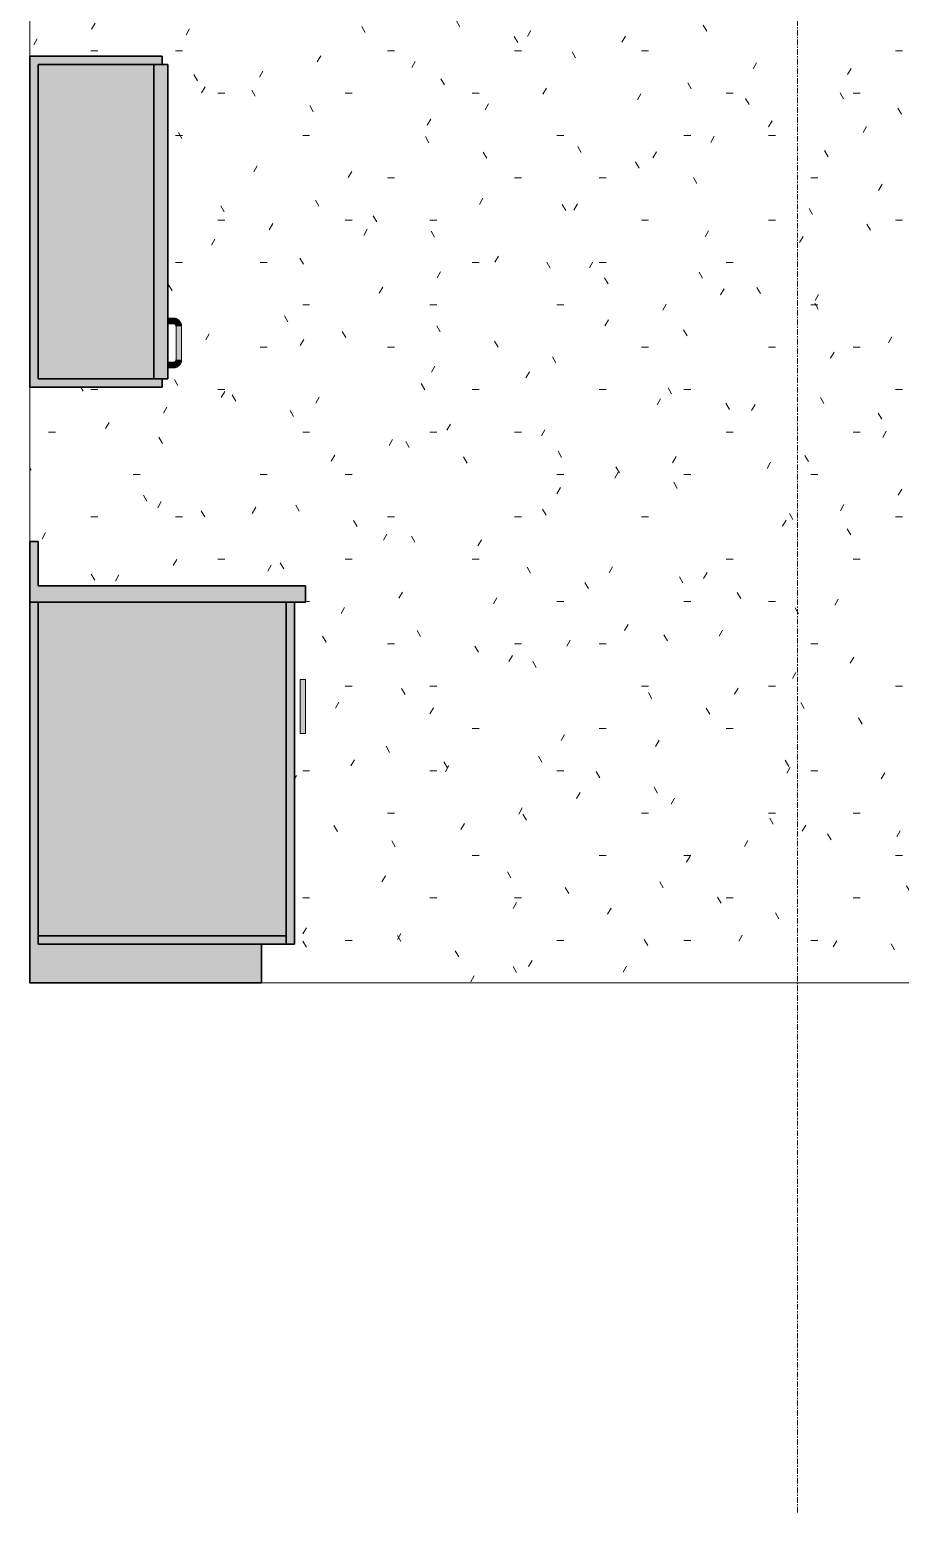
# Model space of a CAD drawing. Header units: inches. Extents: x -1667 to 6641, y -48 to 265.
# Drawn here: x 3335.8 to 3414.8, y -48 to 86.4 of the extents above; entities that cross this region are included whole.
import ezdxf

# ---------------------------------------------------------------- set-up
doc = ezdxf.new("R2010")
doc.units = ezdxf.units.IN
doc.header["$MEASUREMENT"] = 0
doc.linetypes.add('Grid Line 1_2_', pattern=[0.875, 0.5, -0.125, 0.125, -0.125])
for name, color, linetype, lineweight in [('A-WALL-PATT', 111, 'Continuous', 18), ('C-BLDG-PADS', 91, 'Continuous', 9), ('I-WALL', 2, 'Continuous', 18), ('Q-CASE', 31, 'Continuous', 9), ('S-GRID', 1, 'Continuous', 9)]:
    doc.layers.add(name, color=color, linetype=linetype, lineweight=lineweight)

# ---------------------------------------------------------------- blocks, each defined once
blk = doc.blocks.new('Open Source Metal Building_Exterior_rvt-13-COPY ROOM - WEST ELEVATION')
at = {"layer": 'C-BLDG-PADS', "color": 250, "lineweight": 18}
blk.add_line((-1012.75, 0), (-1237.99, 0), dxfattribs=at)
at = {"layer": 'S-GRID', "linetype": 'Grid Line 1_2_'}
blk.add_line((-1168.34, -48), (-1168.34, 168.38), dxfattribs=at)
blk = doc.blocks.new('Counter Top-L Shaped 2 - 24_ Depth 2-600382-COPY ROOM - WEST ELEVATION')
at = {"layer": 'Q-CASE'}
blk.add_hatch(color=256, dxfattribs=at).paths.add_polyline_path([(-1212.96, 34.5), (-1212.96, 36), (-1237.21, 36), (-1237.21, 40), (-1237.96, 40), (-1237.96, 34.5)], flags=0)
at = {"layer": 'Q-CASE', "lineweight": 30}
for p, q in [((-1237.21, 40), (-1237.96, 40)), ((-1237.96, 40), (-1237.96, 34.5)), ((-1237.21, 36), (-1237.21, 40)), ((-1212.96, 36), (-1237.21, 36)), ((-1212.96, 34.5), (-1212.96, 36)), ((-1237.96, 34.5), (-1212.96, 34.5))]:
    blk.add_line(p, q, dxfattribs=at)
blk = doc.blocks.new('Base Cabinet-Double Door Sink Unit - 27_-619205-COPY ROOM - WEST ELEVATION')
at = {"layer": 'Q-CASE'}
h = blk.add_hatch(color=256, dxfattribs=at)
h.paths.add_polyline_path([(-1237.96, 0), (-1216.96, 0), (-1216.96, 3.5), (-1237.21, 3.5), (-1237.21, 34.5), (-1237.96, 34.5), (-1237.96, 29.99)], flags=0)
h.paths.add_polyline_path([(-1213.96, 3.5), (-1213.96, 34.5), (-1214.71, 34.5), (-1214.71, 3.5)], flags=0)
for points in [[(-1214.71, 4.25), (-1214.71, 34.5), (-1237.21, 34.5), (-1237.21, 4.25), (-1216.91, 4.25)], [(-1212.96, 22.59), (-1212.96, 27.5), (-1213.46, 27.5), (-1213.46, 22.59)], [(-1214.71, 3.5), (-1214.71, 4.25), (-1237.21, 4.25), (-1237.21, 3.5)]]:
    blk.add_hatch(color=256, dxfattribs=at).paths.add_polyline_path(points, flags=0)
at = {"layer": 'Q-CASE', "lineweight": 30}
for p, q in [((-1237.21, 34.5), (-1237.96, 34.5)), ((-1237.96, 34.5), (-1237.96, 0)), ((-1237.21, 3.5), (-1237.21, 34.5)), ((-1214.71, 34.5), (-1214.71, 3.5)), ((-1213.96, 34.5), (-1214.71, 34.5)), ((-1213.96, 3.5), (-1213.96, 34.5)), ((-1214.71, 4.25), (-1237.21, 4.25)), ((-1237.21, 4.25), (-1237.21, 3.5)), ((-1214.71, 3.5), (-1214.71, 4.25)), ((-1216.96, 3.5), (-1237.21, 3.5)), ((-1237.21, 3.5), (-1214.71, 3.5)), ((-1216.96, 0), (-1216.96, 3.5)), ((-1214.71, 3.5), (-1213.96, 3.5)), ((-1237.96, 0), (-1216.96, 0))]:
    blk.add_line(p, q, dxfattribs=at)
at = {"layer": 'Q-CASE'}
for p, q in [((-1213.46, 22.59), (-1213.46, 27.5)), ((-1213.46, 27.5), (-1212.96, 27.5)), ((-1212.96, 27.5), (-1212.96, 22.59)), ((-1212.96, 22.59), (-1213.46, 22.59))]:
    blk.add_line(p, q, dxfattribs=at)
blk = doc.blocks.new('Upper Cabinet-Single Door-Wall - 12_-621969-COPY ROOM - WEST ELEVATION')
at = {"layer": 'Q-CASE'}
for points in [[(-1237.96, 54), (-1225.96, 54), (-1225.96, 54.75), (-1237.21, 54.75), (-1237.21, 83.25), (-1225.96, 83.25), (-1225.96, 84), (-1237.96, 84), (-1237.96, 59.99)], [(-1230.95, 54.75), (-1226.71, 54.75), (-1226.71, 83.25), (-1237.21, 83.25), (-1237.21, 54.75)], [(-1225.46, 54.75), (-1225.46, 83.25), (-1226.71, 83.25), (-1226.71, 54.75), (-1225.67, 54.75)]]:
    blk.add_hatch(color=256, dxfattribs=at).paths.add_polyline_path(points, flags=0)
at = {"layer": 'Q-CASE', "lineweight": 30}
for p, q in [((-1237.96, 84), (-1237.96, 54)), ((-1225.96, 84), (-1237.96, 84)), ((-1225.96, 83.25), (-1225.96, 84)), ((-1237.21, 54.75), (-1237.21, 83.25)), ((-1237.21, 83.25), (-1225.96, 83.25)), ((-1225.46, 83.25), (-1226.71, 83.25)), ((-1226.71, 83.25), (-1226.71, 54.75)), ((-1225.46, 54.75), (-1225.46, 83.25)), ((-1237.96, 54), (-1225.96, 54)), ((-1225.96, 54.75), (-1237.21, 54.75)), ((-1226.71, 54.75), (-1225.46, 54.75)), ((-1225.96, 54), (-1225.96, 54.75))]:
    blk.add_line(p, q, dxfattribs=at)
blk = doc.blocks.new('Upper Cabinet-Single Door-Wall - 15_-622052-COPY ROOM - WEST ELEVATION')
at = {"layer": 'Q-CASE'}
for points in [[(-1225.46, 59.75), (-1224.96, 59.75), (-1224.96, 60.25), (-1225.46, 60.25), (-1225.46, 59.77)], [(-1224.62, 59.5), (-1224.24, 59.5), (-1224.25, 59.6), (-1224.43, 60.03), (-1224.86, 60.21), (-1224.96, 60.21), (-1224.96, 59.75), (-1224.78, 59.68), (-1224.71, 59.5), (-1224.69, 59.5)], [(-1224.56, 56.5), (-1224.21, 56.5), (-1224.21, 59.5), (-1224.71, 59.5), (-1224.71, 56.5), (-1224.62, 56.5)], [(-1224.96, 55.77), (-1224.79, 55.82), (-1224.43, 55.97), (-1224.25, 56.4), (-1224.25, 56.5), (-1224.71, 56.5), (-1224.78, 56.32), (-1224.96, 56.24), (-1224.96, 55.79)], [(-1225.46, 55.75), (-1224.96, 55.75), (-1224.96, 56.25), (-1225.46, 56.24), (-1225.46, 55.77)]]:
    blk.add_hatch(color=256, dxfattribs=at).paths.add_polyline_path(points, flags=0)
for p, q in [((-1224.96, 60.25), (-1225.46, 60.25)), ((-1225.46, 59.75), (-1224.96, 59.75)), ((-1224.71, 59.5), (-1224.71, 56.5)), ((-1224.21, 56.5), (-1224.21, 59.5)), ((-1224.96, 56.25), (-1225.46, 56.25)), ((-1225.46, 55.75), (-1224.96, 55.75))]:
    blk.add_line(p, q, dxfattribs=at)
at = {"layer": 'Q-CASE', "flags": 128}
for points in [[(-1224.21, 59.5), (-1224.21, 59.53), (-1224.21, 59.56), (-1224.22, 59.59), (-1224.22, 59.62), (-1224.23, 59.65), (-1224.23, 59.68), (-1224.24, 59.71), (-1224.25, 59.74), (-1224.26, 59.76), (-1224.27, 59.79), (-1224.28, 59.82), (-1224.3, 59.85), (-1224.31, 59.87), (-1224.33, 59.9), (-1224.34, 59.92), (-1224.36, 59.95), (-1224.38, 59.97), (-1224.4, 59.99), (-1224.42, 60.02), (-1224.44, 60.04), (-1224.46, 60.06), (-1224.48, 60.08), (-1224.51, 60.1), (-1224.53, 60.11), (-1224.56, 60.13), (-1224.58, 60.15), (-1224.61, 60.16), (-1224.63, 60.18), (-1224.66, 60.19), (-1224.69, 60.2), (-1224.72, 60.21), (-1224.75, 60.22), (-1224.77, 60.23), (-1224.8, 60.23), (-1224.83, 60.24), (-1224.86, 60.24), (-1224.89, 60.25), (-1224.92, 60.25), (-1224.95, 60.25), (-1224.96, 60.25)], [(-1224.96, 59.75), (-1224.95, 59.75), (-1224.94, 59.75), (-1224.93, 59.75), (-1224.92, 59.75), (-1224.91, 59.75), (-1224.9, 59.74), (-1224.89, 59.74), (-1224.88, 59.74), (-1224.87, 59.73), (-1224.86, 59.73), (-1224.85, 59.73), (-1224.85, 59.72), (-1224.84, 59.72), (-1224.83, 59.71), (-1224.82, 59.71), (-1224.81, 59.7), (-1224.8, 59.69), (-1224.8, 59.69), (-1224.79, 59.68), (-1224.78, 59.67), (-1224.77, 59.67), (-1224.77, 59.66), (-1224.76, 59.65), (-1224.76, 59.64), (-1224.75, 59.64), (-1224.75, 59.63), (-1224.74, 59.62), (-1224.74, 59.61), (-1224.73, 59.6), (-1224.73, 59.59), (-1224.72, 59.58), (-1224.72, 59.57), (-1224.72, 59.56), (-1224.72, 59.55), (-1224.71, 59.54), (-1224.71, 59.53), (-1224.71, 59.52), (-1224.71, 59.51), (-1224.71, 59.5), (-1224.71, 59.5)], [(-1224.96, 55.75), (-1224.93, 55.75), (-1224.9, 55.75), (-1224.87, 55.76), (-1224.84, 55.76), (-1224.81, 55.76), (-1224.78, 55.77), (-1224.75, 55.78), (-1224.72, 55.79), (-1224.7, 55.8), (-1224.67, 55.81), (-1224.64, 55.82), (-1224.61, 55.83), (-1224.59, 55.85), (-1224.56, 55.86), (-1224.54, 55.88), (-1224.51, 55.9), (-1224.49, 55.92), (-1224.47, 55.94), (-1224.44, 55.96), (-1224.42, 55.98), (-1224.4, 56), (-1224.38, 56.02), (-1224.36, 56.05), (-1224.35, 56.07), (-1224.33, 56.09), (-1224.31, 56.12), (-1224.3, 56.15), (-1224.29, 56.17), (-1224.27, 56.2), (-1224.26, 56.23), (-1224.25, 56.26), (-1224.24, 56.28), (-1224.23, 56.31), (-1224.23, 56.34), (-1224.22, 56.37), (-1224.22, 56.4), (-1224.21, 56.43), (-1224.21, 56.46), (-1224.21, 56.49), (-1224.21, 56.5)], [(-1224.71, 56.5), (-1224.71, 56.49), (-1224.71, 56.48), (-1224.71, 56.47), (-1224.71, 56.46), (-1224.72, 56.45), (-1224.72, 56.44), (-1224.72, 56.43), (-1224.72, 56.42), (-1224.73, 56.41), (-1224.73, 56.4), (-1224.73, 56.39), (-1224.74, 56.38), (-1224.74, 56.38), (-1224.75, 56.37), (-1224.75, 56.36), (-1224.76, 56.35), (-1224.77, 56.34), (-1224.77, 56.34), (-1224.78, 56.33), (-1224.79, 56.32), (-1224.79, 56.31), (-1224.8, 56.31), (-1224.81, 56.3), (-1224.82, 56.3), (-1224.83, 56.29), (-1224.83, 56.28), (-1224.84, 56.28), (-1224.85, 56.27), (-1224.86, 56.27), (-1224.87, 56.27), (-1224.88, 56.26), (-1224.89, 56.26), (-1224.9, 56.26), (-1224.91, 56.26), (-1224.92, 56.25), (-1224.93, 56.25), (-1224.94, 56.25), (-1224.95, 56.25), (-1224.96, 56.25), (-1224.96, 56.25)]]:
    blk.add_lwpolyline(points, dxfattribs=at)

msp = doc.modelspace()

# ---------------------------------------------------------------- hatches: boundary and pattern name
at = {"layer": 'A-WALL-PATT', "lineweight": 9}
h = msp.add_hatch(dxfattribs=at)
h.set_pattern_fill('FP_24', color=256, style=0, pattern_type=2)
h.set_pattern_definition([(0, (-1109.177, 0), (15.36, 3.84), [0.634, -10.886, 0.634, -10.886, -61.44]), (0, (-1109.177, 0), (15.36, 3.84), [-23.04, 0.634, -22.406, 0.634, -10.886, -26.88]), (0, (-1109.177, 0), (15.36, 3.84), [-57.6, 0.634, -7.046, 0.634, -18.566]), (120, (-1103.417, 1.92), (-11.0055376, 11.3821502), [0.634, -10.886, 0.634, -10.886, -61.44]), (120, (-1103.417, 1.92), (-11.0055376, 11.3821502), [-23.04, 0.634, -22.406, 0.634, -10.886, -26.88]), (120, (-1103.417, 1.92), (-11.0055376, 11.3821502), [-57.6, 0.634, -7.046, 0.634, -18.566]), (240, (-1101.497, 9.6), (-4.3544624, -15.2221502), [0.634, -10.886, 0.634, -10.886, -61.44]), (240, (-1101.497, 9.6), (-4.3544624, -15.2221502), [-23.04, 0.634, -22.406, 0.634, -10.886, -26.88]), (240, (-1101.497, 9.6), (-4.3544624, -15.2221502), [-57.6, 0.634, -7.046, 0.634, -18.566])])
h.paths.add_polyline_path([(3359.86, 0), (3420.05, 0), (3420.05, 34.5), (3419.86, 34.5), (3419.86, 40), (3561.05, 40), (3561.05, 54), (3417.05, 54), (3417.05, 84), (3561.05, 84), (3561.05, 120), (3335.86, 120), (3335.86, 84), (3347.86, 84), (3347.86, 83.25), (3348.36, 83.25), (3348.36, 60.25), (3348.86, 60.25), (3348.86, 60.23), (3348.96, 60.21), (3349.4, 60.01), (3349.57, 59.6), (3349.59, 59.5), (3349.61, 59.5), (3349.61, 56.5), (3349.59, 56.5), (3349.57, 56.4), (3349.37, 55.96), (3348.96, 55.79), (3348.86, 55.77), (3348.86, 55.75), (3348.36, 55.75), (3348.36, 54.75), (3347.86, 54.75), (3347.86, 54), (3335.86, 54), (3335.86, 40), (3336.61, 40), (3336.61, 36), (3360.86, 36), (3360.86, 34.5), (3359.86, 34.5), (3359.86, 3.5), (3356.86, 3.5), (3356.86, 0), (3359.11, 0)], flags=0)
h.paths.add_polyline_path([(3360.86, 22.59), (3360.36, 22.59), (3360.36, 27.5), (3360.86, 27.5)], flags=0)
h.paths.add_polyline_path([(3348.86, 56.25), (3349.04, 56.32), (3349.11, 56.52), (3349.11, 59.5), (3349.03, 59.68), (3348.86, 59.75), (3348.36, 59.75), (3348.36, 56.25)], flags=0)
at = {"layer": 'I-WALL'}
msp.add_hatch(color=256, dxfattribs=at).paths.add_polyline_path([(3335.86, 0), (3335.86, 120.01), (3335.83, 120.01), (3335.83, 0)], flags=0)

# ---------------------------------------------------------------- linework, layer by layer
for p, q in [((3335.86, 0), (3335.86, 120)), ((3335.83, 0), (3335.86, 0))]:
    msp.add_line(p, q, dxfattribs=at)

# ---------------------------------------------------------------- block references
at = {"layer": 'Q-CASE'}
for name in ['Upper Cabinet-Single Door-Wall - 12_-621969-COPY ROOM - WEST ELEVATION', 'Upper Cabinet-Single Door-Wall - 15_-622052-COPY ROOM - WEST ELEVATION', 'Counter Top-L Shaped 2 - 24_ Depth 2-600382-COPY ROOM - WEST ELEVATION', 'Base Cabinet-Double Door Sink Unit - 27_-619205-COPY ROOM - WEST ELEVATION']:
    msp.add_blockref(name, (4573.82, 0), dxfattribs=at)

# ---------------------------------------------------------------- next in the draw order: block references
at = {"color": 90, "lineweight": 5}
msp.add_blockref('Open Source Metal Building_Exterior_rvt-13-COPY ROOM - WEST ELEVATION', (4573.82, 0), dxfattribs=at)

doc.saveas('drawing.dxf')
